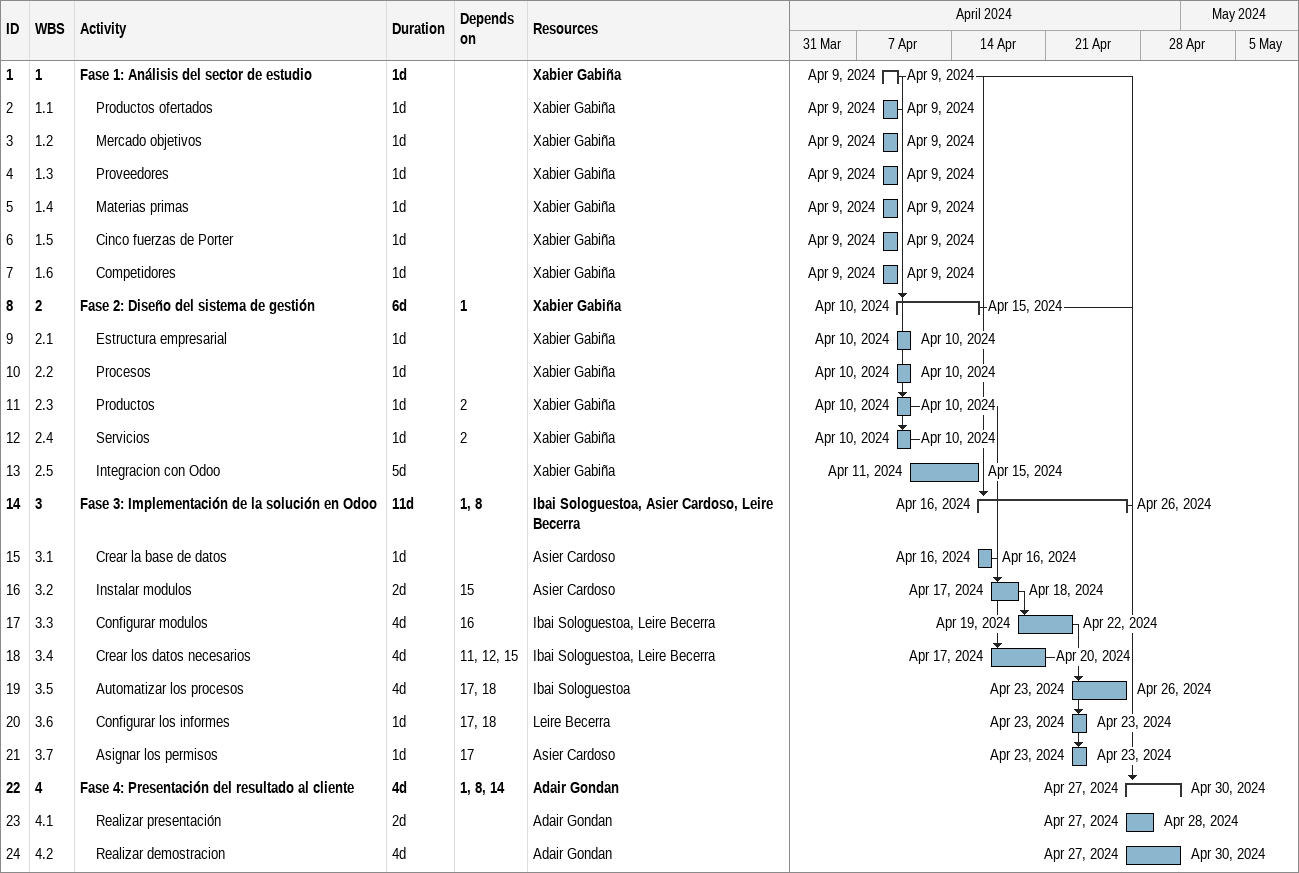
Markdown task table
| ID | WBS | Task | Duration | Start | Finish | Predecessors | Resources |
|---|---|---|---|---|---|---|---|
| 1 | 1 | **Fase 1: Análisis del sector de estudio** | 1d | 2024-04-09 | 2024-04-09 |  | Xabier Gabiña |
| 2 | 1.1 | Productos ofertados | 1d | 2024-04-09 | 2024-04-09 |  | Xabier Gabiña |
| 3 | 1.2 | Mercado objetivos | 1d | 2024-04-09 | 2024-04-09 |  | Xabier Gabiña |
| 4 | 1.3 | Proveedores | 1d | 2024-04-09 | 2024-04-09 |  | Xabier Gabiña |
| 5 | 1.4 | Materias primas | 1d | 2024-04-09 | 2024-04-09 |  | Xabier Gabiña |
| 6 | 1.5 | Cinco fuerzas de Porter | 1d | 2024-04-09 | 2024-04-09 |  | Xabier Gabiña |
| 7 | 1.6 | Competidores | 1d | 2024-04-09 | 2024-04-09 |  | Xabier Gabiña |
| 8 | 2 | **Fase 2: Diseño del sistema de gestión** | 6d | 2024-04-10 | 2024-04-15 | 1 | Xabier Gabiña |
| 9 | 2.1 | Estructura empresarial | 1d | 2024-04-10 | 2024-04-10 |  | Xabier Gabiña |
| 10 | 2.2 | Procesos | 1d | 2024-04-10 | 2024-04-10 |  | Xabier Gabiña |
| 11 | 2.3 | Productos | 1d | 2024-04-10 | 2024-04-10 | 2 | Xabier Gabiña |
| 12 | 2.4 | Servicios | 1d | 2024-04-10 | 2024-04-10 | 2 | Xabier Gabiña |
| 13 | 2.5 | Integracion con Odoo | 5d | 2024-04-11 | 2024-04-15 |  | Xabier Gabiña |
| 14 | 3 | **Fase 3: Implementación de la solución en Odoo** | 11d | 2024-04-16 | 2024-04-26 | 1, 8 | Ibai Sologuestoa, Asier Cardoso, Leire Becerra |
| 15 | 3.1 | Crear la base de datos | 1d | 2024-04-16 | 2024-04-16 |  | Asier Cardoso |
| 16 | 3.2 | Instalar modulos | 2d | 2024-04-17 | 2024-04-18 | 15 | Asier Cardoso |
| 17 | 3.3 | Configurar modulos | 4d | 2024-04-19 | 2024-04-22 | 16 | Ibai Sologuestoa, Leire Becerra |
| 18 | 3.4 | Crear los datos necesarios | 4d | 2024-04-17 | 2024-04-20 | 11, 12, 15 | Ibai Sologuestoa, Leire Becerra |
| 19 | 3.5 | Automatizar los procesos | 4d | 2024-04-23 | 2024-04-26 | 17, 18 | Ibai Sologuestoa |
| 20 | 3.6 | Configurar los informes | 1d | 2024-04-23 | 2024-04-23 | 17, 18 | Leire Becerra |
| 21 | 3.7 | Asignar los permisos | 1d | 2024-04-23 | 2024-04-23 | 17 | Asier Cardoso |
| 22 | 4 | **Fase 4: Presentación del resultado al cliente** | 4d | 2024-04-27 | 2024-04-30 | 1, 8, 14 | Adair Gondan |
| 23 | 4.1 | Realizar presentación | 2d | 2024-04-27 | 2024-04-28 |  | Adair Gondan |
| 24 | 4.2 | Realizar demostracion | 4d | 2024-04-27 | 2024-04-30 |  | Adair Gondan |
